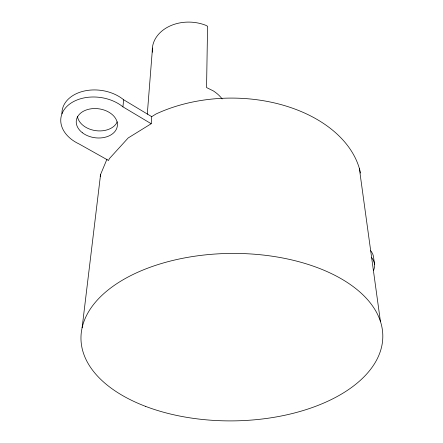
<?xml version="1.0" encoding="UTF-8"?>
<svg xmlns="http://www.w3.org/2000/svg" width="443" height="443" viewBox="0 0 443 443"><rect width="100%" height="100%" fill="white"/><g stroke="black" fill="none" stroke-linecap="round" stroke-linejoin="round"><path stroke-width="0.66" d="M151.196 123.73L122.921 106.841A36.215 25.561 7.7 0 0 68.344 105.096A36.215 25.561 7.7 0 0 79.125 143.975L108.552 160.488L109.294 158.716L128.193 137.945L151.196 123.73L151.716 116.664L155.953 114.023A131.228 87.78 -0.5 0 1 360.524 173.063M147.286 114.233L152.658 46.006A37.295 28.789 2.8 0 1 205.668 25.251L207.568 26.253L206.56 87.559L213.443 90.97A39.898 28.961 2.3 0 1 222.153 98.933M122.921 106.841L123.669 99.78A35.944 25.556 7.8 0 0 84.098 91.053A35.944 25.556 7.8 0 0 61.942 113.862M82.116 327.742L100.578 174.492L106.962 159.17M123.669 99.78L151.716 116.664M374.579 264.532L373.615 257.621A30.351 18.462 -5.2 0 0 370.691 250.738M359.334 168.329L380.415 321.396M152.353 52.18A37.295 28.789 2.8 0 1 152.364 48.049M100.196 176.524A131.228 87.78 -0.5 0 1 100.578 174.492M117.29 121.836A20.533 14.597 7.8 0 1 95.948 130.685A20.533 14.597 7.8 0 1 77.47 116.625M371.644 257.66A30.539 18.423 -5.1 0 1 373.455 270.562M145.454 406.325A150.93 83.738 -0.5 0 0 382.254 343.463A150.93 83.738 -0.5 0 0 167.963 261.686A150.93 83.738 -0.5 0 0 145.454 406.325M82.359 132.734A20.688 14.597 7.7 0 0 116.758 128.315A20.688 14.597 7.7 0 0 91.38 108.762A20.688 14.597 7.7 0 0 82.359 132.734"/></g></svg>
